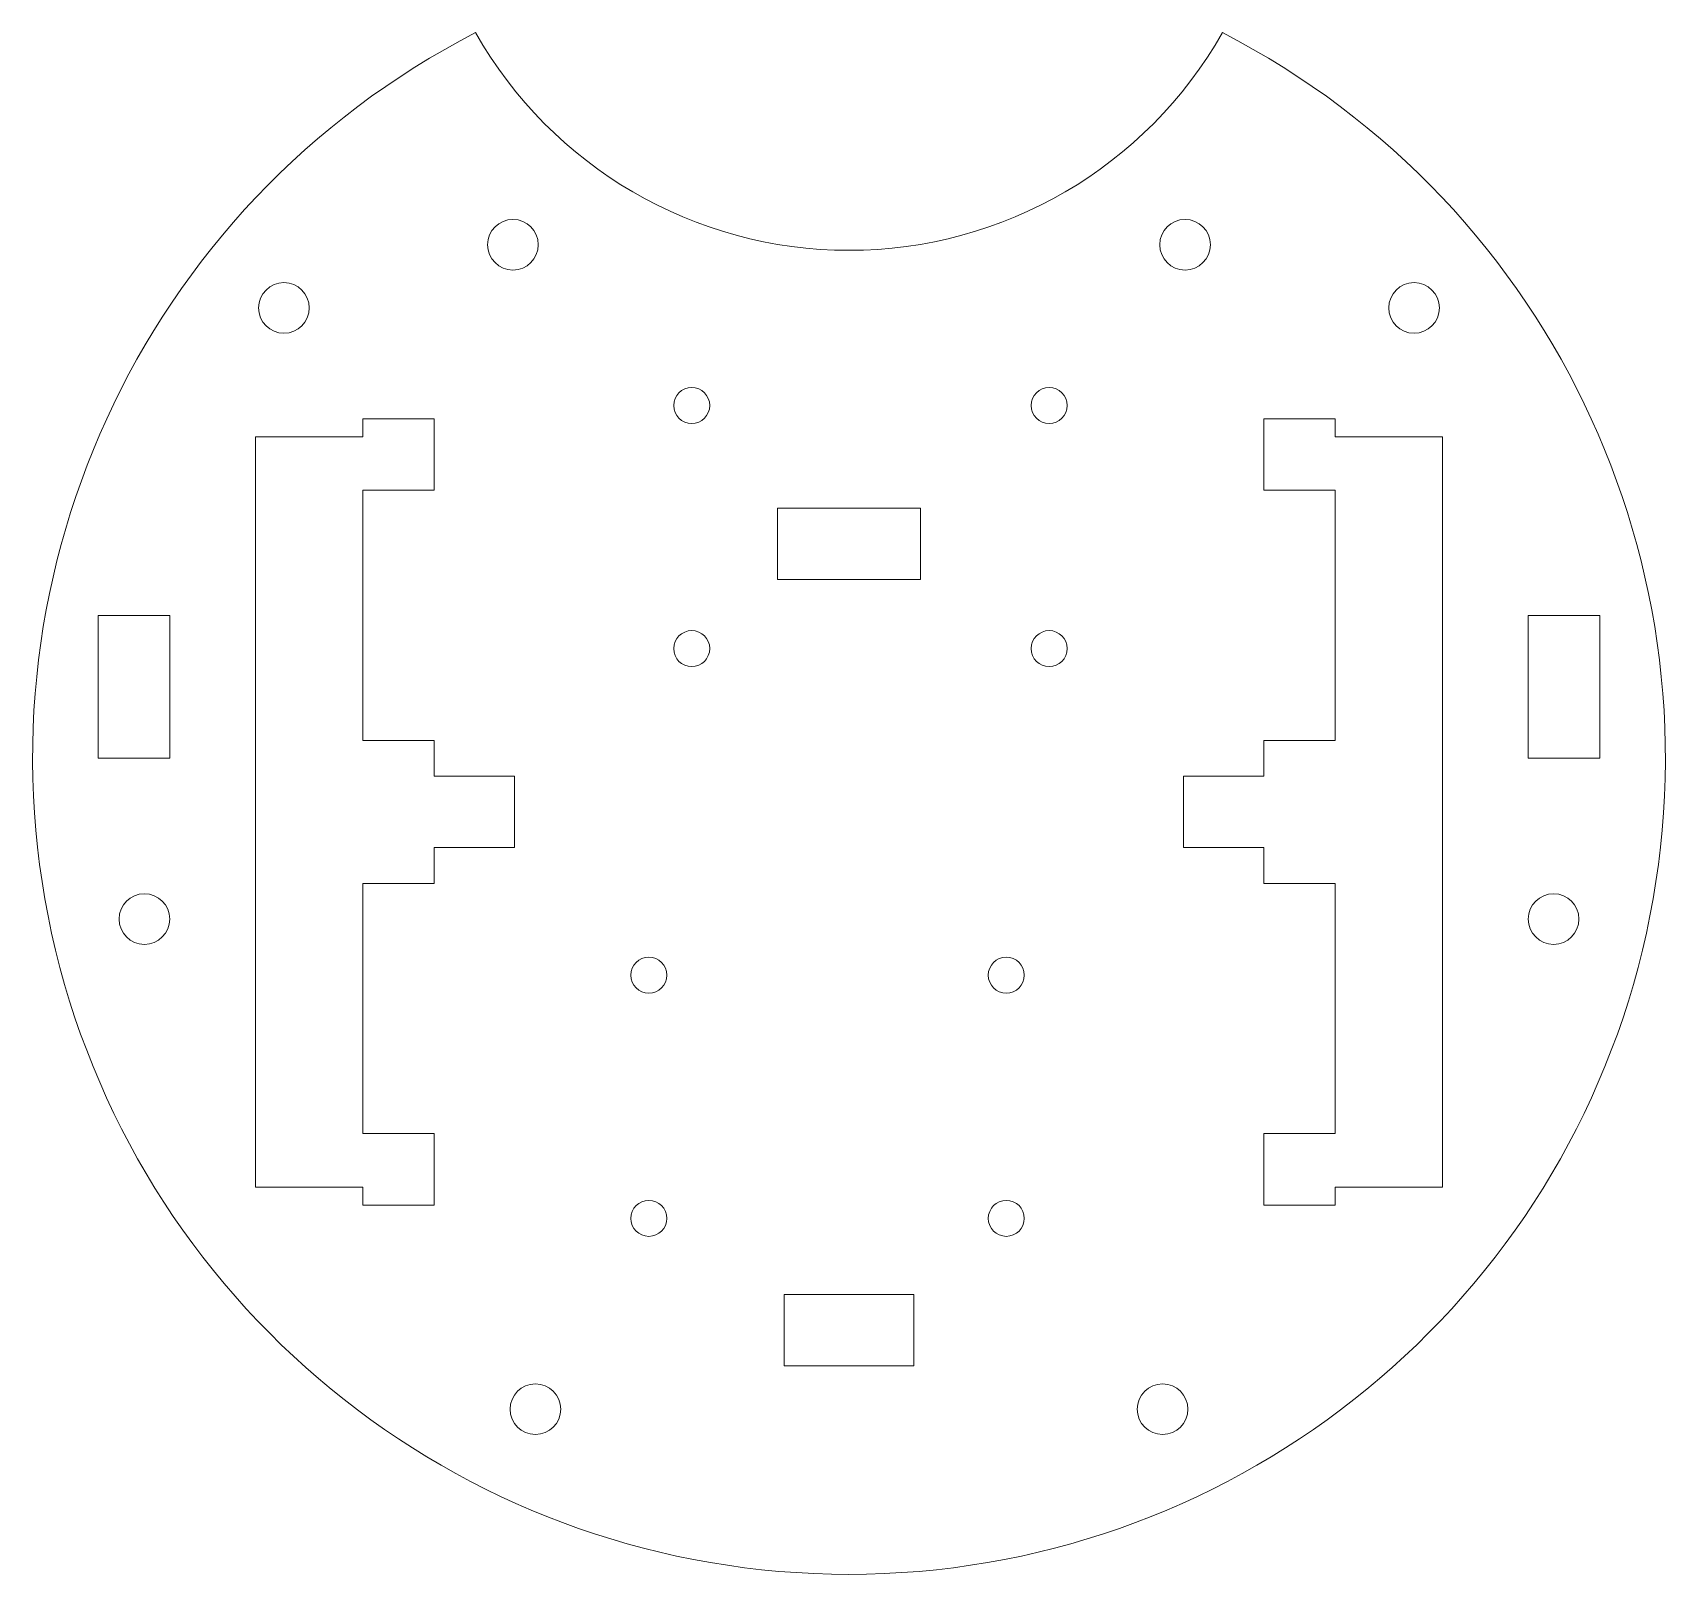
# Model space of a CAD drawing. Header units: inches. Extents: x -2.85 to 2.85, y -2.85 to 2.54.
import ezdxf

# ---------------------------------------------------------------- set-up
doc = ezdxf.new("R2010")
doc.units = ezdxf.units.IN
doc.header["$MEASUREMENT"] = 0

msp = doc.modelspace()

# ---------------------------------------------------------------- linework, layer by layer
at = {"color": 1, "lineweight": 5}
for p, q in [((-1.7, 1.1875), (-1.7, 1.125)), ((-1.45, 1.1875), (-1.7, 1.1875)), ((-1.45, 0.9375), (-1.45, 1.1875)), ((1.45, 0.9375), (1.45, 1.1875)), ((1.45, 1.1875), (1.7, 1.1875)), ((1.7, 1.1875), (1.7, 1.125)), ((-2.075, 1.125), (-2.075, -1.5)), ((-1.7, 1.125), (-2.075, 1.125)), ((2.075, 1.125), (1.7, 1.125)), ((2.075, -1.5), (2.075, 1.125)), ((-1.7, 0.9375), (-1.45, 0.9375)), ((-1.7, 0.0625), (-1.7, 0.9375)), ((1.7, 0.9375), (1.45, 0.9375)), ((1.7, 0.9375), (1.7, 0.0625)), ((-0.25, 0.875), (-0.25, 0.625)), ((0.25, 0.875), (-0.25, 0.875)), ((0.25, 0.625), (0.25, 0.875)), ((-0.25, 0.625), (0.25, 0.625)), ((-2.625, 0.5), (-2.625, 0)), ((-2.375, 0.5), (-2.625, 0.5)), ((-2.375, 0), (-2.375, 0.5)), ((2.625, 0.5), (2.375, 0.5)), ((2.375, 0.5), (2.375, 0)), ((2.625, 0), (2.625, 0.5)), ((-1.45, 0.0625), (-1.7, 0.0625)), ((-1.45, -0.0625), (-1.45, 0.0625)), ((1.45, -0.0625), (1.45, 0.0625)), ((1.45, 0.0625), (1.7, 0.0625)), ((-2.625, 0), (-2.375, 0)), ((2.375, 0), (2.625, 0)), ((-1.17, -0.0625), (-1.45, -0.0625)), ((-1.17, -0.3125), (-1.17, -0.0625)), ((1.17, -0.3125), (1.17, -0.0625)), ((1.17, -0.0625), (1.45, -0.0625)), ((-1.45, -0.3125), (-1.17, -0.3125)), ((-1.45, -0.4375), (-1.45, -0.3125)), ((1.45, -0.3125), (1.17, -0.3125)), ((1.45, -0.4375), (1.45, -0.3125)), ((-1.7, -0.4375), (-1.45, -0.4375)), ((-1.7, -1.3125), (-1.7, -0.4375)), ((1.7, -0.4375), (1.45, -0.4375)), ((1.7, -0.4375), (1.7, -1.3125)), ((-1.45, -1.3125), (-1.7, -1.3125)), ((-1.45, -1.5625), (-1.45, -1.3125)), ((1.45, -1.5625), (1.45, -1.3125)), ((1.45, -1.3125), (1.7, -1.3125)), ((-2.075, -1.5), (-1.7, -1.5)), ((-1.7, -1.5), (-1.7, -1.5625)), ((1.7, -1.5), (2.075, -1.5)), ((1.7, -1.5), (1.7, -1.5625)), ((-1.7, -1.5625), (-1.45, -1.5625)), ((1.7, -1.5625), (1.45, -1.5625)), ((-0.2262, -1.875), (-0.2262, -2.125)), ((0.2262, -1.875), (-0.2262, -1.875)), ((0.2262, -2.125), (0.2262, -1.875)), ((-0.2262, -2.125), (0.2262, -2.125))]:
    msp.add_line(p, q, dxfattribs=at)
for centre, radius in [((-1.175, 1.7965), 0.0885), ((1.175, 1.7965), 0.0885), ((-1.9756, 1.5755), 0.0885), ((1.9756, 1.5755), 0.0885), ((-0.55, 1.2341), 0.063), ((0.7, 1.2341), 0.063), ((-0.55, 0.3837), 0.063), ((0.7, 0.3837), 0.063), ((-2.4635, -0.5623), 0.0885), ((2.4635, -0.5623), 0.0885), ((-0.7, -0.7587), 0.063), ((0.55, -0.7587), 0.063), ((-0.7, -1.6091), 0.063), ((0.55, -1.6091), 0.063), ((-1.0964, -2.2766), 0.0885), ((1.0964, -2.2766), 0.0885)]:
    msp.add_circle(centre, radius, dxfattribs=at)
for centre, radius, start, end in [((0, 0), 2.8543, 117.2186, 62.7814), ((0, 3.2769), 1.5, 209.5, 330.5)]:
    msp.add_arc(centre, radius, start, end, dxfattribs=at)

doc.saveas('drawing.dxf')
